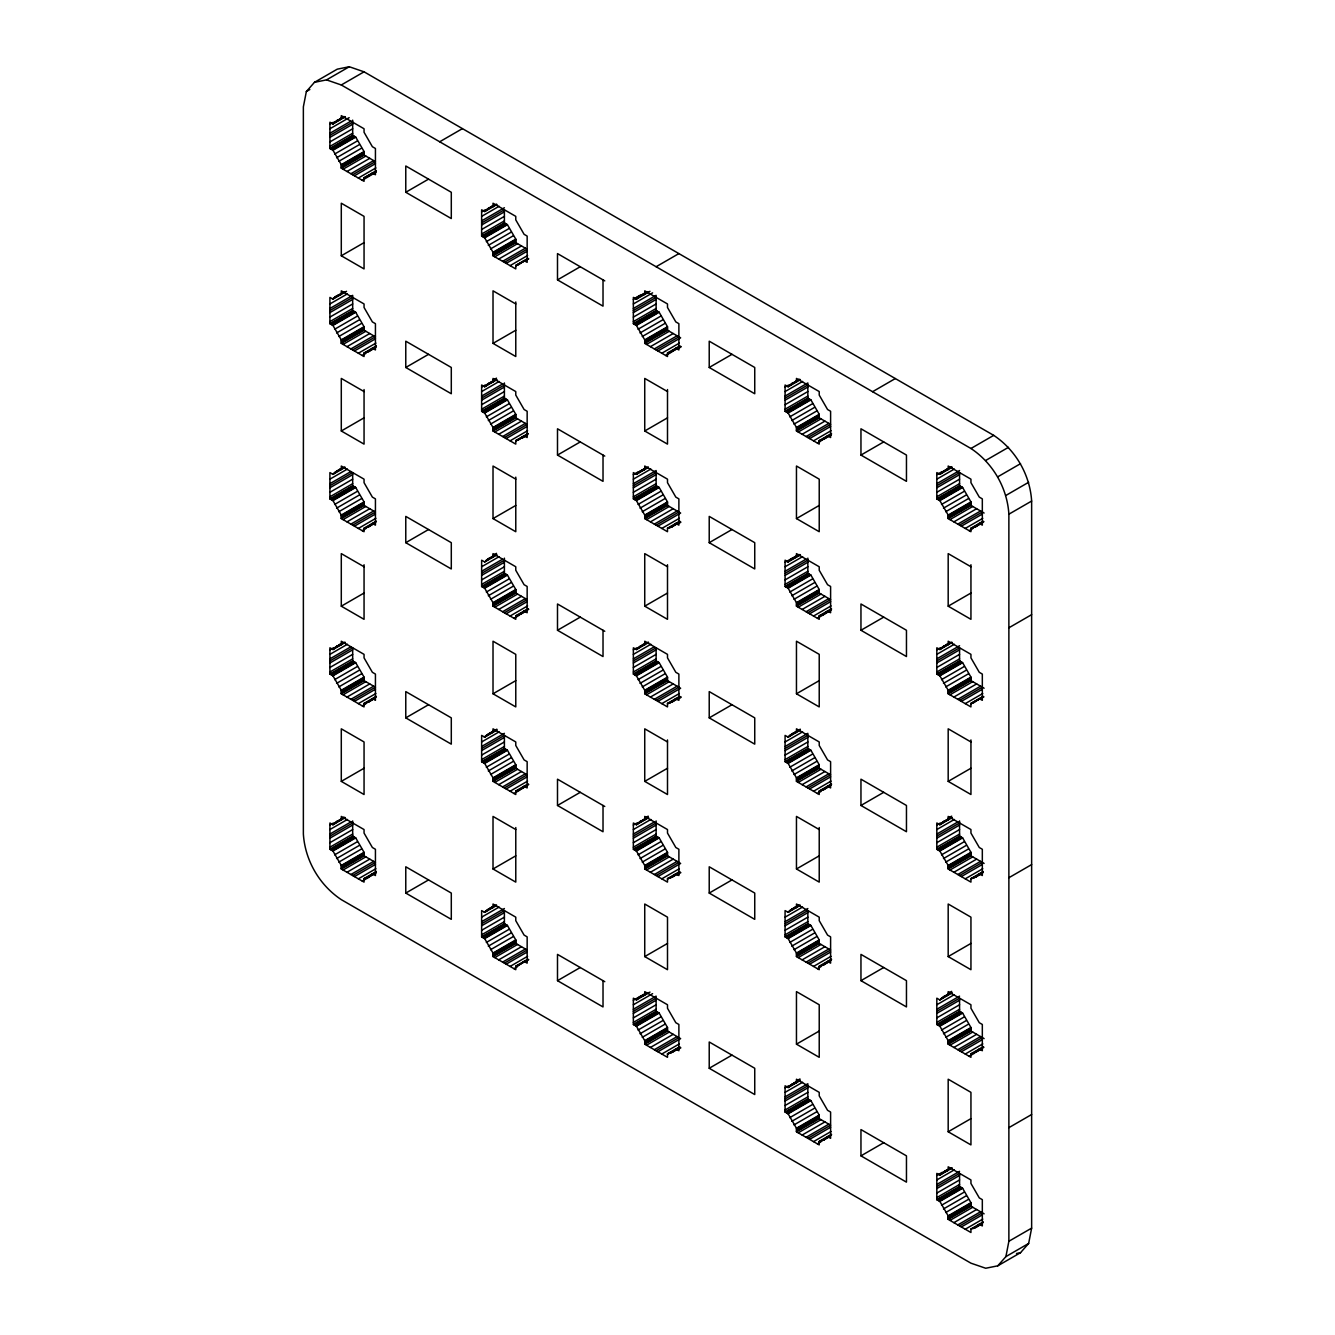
<?xml version="1.0" encoding="UTF-8"?>
<svg xmlns="http://www.w3.org/2000/svg" width="1335" height="1335" viewBox="0 0 1335 1335"><rect width="100%" height="100%" fill="white"/><g stroke="black" fill="none" stroke-linecap="round" stroke-linejoin="round"><path stroke-width="1.5" d="M306.349 91.548L303.362 106.867L303.362 833.941C304.997 860.241 319.349 885.072 341.293 899.64L970.946 1263.177L985.714 1268.25L997.762 1265.83L1020.524 1252.681L1028.651 1243.452L1031.638 1228.133L1031.638 501.059C1030.003 474.759 1015.651 449.928 993.707 435.36L364.054 71.823L349.286 66.75L337.238 69.17L314.476 82.319L306.349 91.548L309.837 89.528M997.762 1265.83L1005.906 1256.602L1008.876 1241.266L1008.876 514.192C1007.241 487.909 992.906 463.061 970.946 448.493L341.293 84.973L326.524 79.883L314.476 82.319M376.303 170.73L364.054 177.805L364.054 181.326L341.293 168.193L341.293 164.672L332.966 150.238L329.912 148.485L329.912 122.203L332.966 123.955L343.579 116.562M332.966 299.157L336.587 295.803L341.293 294.351L341.293 290.83L364.054 303.963L364.054 307.484L372.382 321.919L375.435 323.671L375.435 349.954L372.382 348.201L368.76 351.556L364.054 353.007L364.054 356.528L341.293 343.379L341.293 339.874L332.966 325.44L329.912 323.671L329.912 297.405L332.966 299.157L346.549 291.314M528.026 258.339L515.777 265.415L515.777 268.919L493.015 255.786L493.015 252.265L484.688 237.83L481.635 236.078L481.635 209.795L484.688 211.547L491.797 206.191M376.303 521.134L364.054 528.209L364.054 531.731L341.293 518.581L341.293 515.06L332.966 500.625L329.912 498.873L329.912 472.59L332.966 474.359L340.075 468.986M528.026 433.525L515.777 440.6L515.777 444.121L493.015 430.988L493.015 427.467L484.688 413.032L481.635 411.28L481.635 384.997L484.688 386.749L495.302 379.357M636.411 299.157L640.032 295.803L644.738 294.334L644.738 290.83L667.5 303.963L667.5 307.484L675.827 321.919L678.881 323.671L678.881 349.954L675.827 348.201L672.206 351.539L667.5 353.007L667.5 356.528L644.738 343.379L644.738 339.874L636.411 325.44L633.357 323.671L633.357 297.388L636.411 299.157L649.995 291.314M376.303 696.336L364.054 703.411L364.054 706.916L341.293 693.783L341.293 690.262L332.966 675.827L329.912 674.075L329.912 647.792L332.966 649.544L340.075 644.171M528.026 608.727L515.777 615.802L515.777 619.323L493.015 606.173L493.015 602.669L484.688 588.234L481.635 586.466L481.635 560.199L484.688 561.952L493.549 555.56M679.749 521.134L667.5 528.209L667.5 531.714L644.738 518.581L644.738 515.06L636.411 500.625L633.357 498.873L633.357 472.59L636.411 474.359L645.289 467.968M376.303 871.521L364.054 878.597L364.054 882.118L341.293 868.985L341.293 865.464L332.966 851.029L329.912 849.277L329.912 822.994L332.966 824.746L343.579 817.354M831.471 433.525L819.223 440.6L819.223 444.121L796.461 430.988L796.461 427.467L788.134 413.032L785.08 411.28L785.08 384.997L788.134 386.749L798.764 379.357M528.026 783.929L515.777 791.004L515.777 794.525L493.015 781.375L493.015 777.854L484.688 763.436L481.635 761.668L481.635 735.385L484.688 737.154L493.549 730.762M679.749 696.319L667.5 703.395L667.5 706.916L644.738 693.783L644.738 690.262L636.411 675.827L633.357 674.075L633.357 647.792L636.411 649.544L643.537 644.171M788.134 561.952L791.755 558.597L796.461 557.129L796.461 553.625L819.223 566.758L819.223 570.279L827.567 584.713L830.604 586.466L830.604 612.748L827.567 610.996L823.945 614.334L819.223 615.802L819.223 619.323L796.461 606.173L796.461 602.669L788.134 588.234L785.08 586.466L785.08 560.183L788.134 561.952L800.383 554.876M528.026 959.131L515.777 966.206L515.777 969.711L493.015 956.578L493.015 953.057L484.688 938.622L481.635 936.87L481.635 910.587L484.688 912.339L491.797 906.982M983.211 521.134L970.946 528.209L970.946 531.714L948.184 518.581L948.184 515.06L939.857 500.625L936.82 498.873L936.82 472.59L939.857 474.342L946.982 468.969M679.749 871.521L667.5 878.597L667.5 882.118L644.738 868.985L644.738 865.464L636.411 851.029L633.357 849.26L633.357 822.994L636.411 824.746L647.024 817.354M831.471 783.929L819.223 791.004L819.223 794.509L796.461 781.375L796.461 777.854L788.134 763.42L785.08 761.668L785.08 735.385L788.134 737.154L798.764 729.744M983.211 696.319L970.946 703.395L970.946 706.916L948.184 693.783L948.184 690.262L939.857 675.827L936.82 674.075L936.82 647.792L939.857 649.544L946.982 644.171M636.411 999.948L640.032 996.594L644.738 995.126L644.738 991.621L667.5 1004.754L667.5 1008.275L675.827 1022.71L678.881 1024.462L678.881 1050.745L675.827 1048.993L672.206 1052.33L667.5 1053.799L667.5 1057.32L644.738 1044.17L644.738 1040.666L636.411 1026.231L633.357 1024.462L633.357 998.179L636.411 999.948L649.995 992.105M831.471 959.131L819.223 966.19L819.223 969.711L796.461 956.578L796.461 953.057L788.134 938.622L785.08 936.87L785.08 910.587L788.134 912.339L795.26 906.966M983.211 871.521L970.946 878.597L970.946 882.118L948.184 868.968L948.184 865.464L939.857 851.029L936.82 849.26L936.82 822.977L939.857 824.746L950.487 817.354M831.471 1134.316L819.223 1141.392L819.223 1144.913L796.461 1131.78L796.461 1128.259L788.134 1113.824L785.08 1112.055L785.08 1085.789L788.134 1087.541L795.26 1082.168M983.211 1046.723L970.946 1053.799L970.946 1057.32L948.184 1044.17L948.184 1040.649L939.857 1026.215L936.82 1024.462L936.82 998.179L939.857 999.948L948.734 993.557M983.211 1221.926L970.946 1228.984L970.946 1232.505L948.184 1219.372L948.184 1215.851L939.857 1201.417L936.82 1199.664L936.82 1173.382L939.857 1175.134L946.982 1169.76M364.054 528.209L368.76 526.741L372.382 523.403L375.435 525.156L375.435 498.873L372.382 497.121L364.054 482.686L364.054 479.165L341.293 466.032L341.293 469.536L336.587 471.005M364.054 703.411L368.76 701.943L372.382 698.589L375.435 700.358L375.435 674.075L372.382 672.306L364.054 657.871L364.054 654.367L341.293 641.217L341.293 644.738L336.587 646.207M515.777 615.802L520.483 614.35L524.104 610.996L527.158 612.748L527.158 586.466L524.104 584.713L515.777 570.279L515.777 566.758L493.015 553.625L493.015 557.146L488.31 558.597M667.5 528.209L672.206 526.741L675.827 523.387L678.881 525.156L678.881 498.873L675.827 497.121L667.5 482.686L667.5 479.165L644.738 466.015L644.738 469.536L640.032 471.005M819.223 440.6L823.945 439.148L827.567 435.794L830.604 437.546L830.604 411.263L827.567 409.511L819.223 395.077L819.223 391.555L796.461 378.422L796.461 381.943L791.755 383.395M364.054 878.597L368.76 877.145L372.382 873.791L375.435 875.543L375.435 849.277L372.382 847.508L364.054 833.073L364.054 829.552L341.293 816.419L341.293 819.94L336.587 821.392M515.777 791.004L520.483 789.536L524.104 786.198L527.158 787.95L527.158 761.668L524.104 759.915L515.777 745.481L515.777 741.96L493.015 728.827L493.015 732.331L488.31 733.799M667.5 703.395L672.206 701.943L675.827 698.589L678.881 700.341L678.881 674.075L675.827 672.306L667.5 657.871L667.5 654.367L644.738 641.217L644.738 644.738L640.032 646.19M970.946 528.209L975.668 526.741L979.289 523.387L982.326 525.156L982.326 498.873L979.289 497.104L970.946 482.669L970.946 479.165L948.184 466.015L948.184 469.536L943.478 471.005M667.5 878.597L672.206 877.145L675.827 873.791L678.881 875.543L678.881 849.26L675.827 847.508L667.5 833.073L667.5 829.552L644.738 816.419L644.738 819.94L640.032 821.392M819.223 791.004L823.945 789.536L827.567 786.182L830.604 787.95L830.604 761.668L827.567 759.915L819.223 745.481L819.223 741.96L796.461 728.81L796.461 732.331L791.755 733.799M819.223 966.19L823.945 964.738L827.567 961.384L830.604 963.152L830.604 936.87L827.567 935.101L819.223 920.666L819.223 917.162L796.461 904.012L796.461 907.533L791.755 908.985M970.946 878.597L975.668 877.128L979.289 873.791L982.326 875.543L982.326 849.26L979.289 847.508L970.946 833.073L970.946 829.552L948.184 816.419L948.184 819.94L943.478 821.392M819.223 1141.392L823.945 1139.94L827.567 1136.586L830.604 1138.338L830.604 1112.055L827.567 1110.303L819.223 1095.868L819.223 1092.347L796.461 1079.214L796.461 1082.735L791.755 1084.187M970.946 1053.799L975.668 1052.33L979.289 1048.976L982.326 1050.745L982.326 1024.462L979.289 1022.71L970.946 1008.275L970.946 1004.754L948.184 991.621L948.184 995.126L943.478 996.594M970.946 1228.984L975.668 1227.533L979.289 1224.178L982.326 1225.947L982.326 1199.664L979.289 1197.896L970.946 1183.461L970.946 1179.956L948.184 1166.807L948.184 1170.328L943.478 1171.796M326.524 79.883L349.286 66.75M341.293 84.973L364.054 71.823M329.912 124.255L333.416 122.236M334.618 122.052L344.063 116.596M332.482 123.688L344.797 116.579M332.966 123.955L345.214 116.879M329.912 128.777L349.169 117.647M329.912 133.283L350.921 121.151M329.912 135.336L352.674 122.203M329.912 137.388L352.674 124.255M329.912 141.911L352.674 128.777M329.912 146.433L352.674 133.283M329.912 148.485L352.674 135.336L355.711 137.105L364.054 151.539L364.054 155.044L341.293 168.193M330.396 148.752L353.141 135.619M331.43 149.353L354.192 136.22M332.482 149.971L355.243 136.821M332.966 150.238L355.711 137.105M334.618 154.059L357.38 140.926M336.587 157.764L359.332 144.631M338.806 161.318L361.568 148.185M341.293 164.672L364.054 151.539M341.293 165.223L364.054 152.09M341.293 166.424L364.054 153.291M341.293 167.643L364.054 154.493M343.062 169.211L365.823 156.078M346.983 171.481L369.745 158.331M350.888 173.734L373.65 160.6M352.674 174.751L375.435 161.618L364.054 155.044M354.442 175.786L375.452 163.654M358.364 178.039L375.869 167.943M364.054 178.356L376.353 171.247M364.054 177.805L375.969 171.865M362.269 180.308L375.769 172.315M439.682 141.777L462.427 128.627M405.773 192.273L451.297 218.556L451.297 192.273L405.773 165.991L405.773 192.273L428.535 179.14M341.293 255.786L364.054 268.919L364.054 216.37L341.293 203.22L341.293 255.786L364.054 242.653M481.635 211.848L485.139 209.829M334.618 297.254L344.063 291.798M486.34 209.645L495.101 204.605M332.482 298.873L344.797 291.781M484.205 211.28L496.52 204.172M484.688 211.547L496.937 204.489M329.912 303.963L347.417 293.867M481.635 216.37L499.14 206.257M329.912 308.485L352.674 295.352L352.674 310.538L329.912 323.671M481.635 220.876L504.396 207.743M329.912 310.538L352.674 297.405M481.635 222.945L504.396 209.795L504.396 222.945L481.635 236.078M329.912 312.59L352.674 299.457M481.635 224.998L504.396 211.848M329.912 317.113L352.674 303.963M481.635 229.503L504.396 216.37M329.912 321.618L352.674 308.485M481.635 234.026L504.396 220.892M330.396 323.954L353.141 310.805M482.119 236.345L504.864 223.212M331.43 324.555L354.192 311.422M483.153 236.963L505.915 223.813M332.482 325.156L355.243 312.023M484.205 237.563L506.966 224.413M332.966 325.44L355.711 312.29L364.054 326.725L364.054 330.246L341.293 343.379M484.688 237.83L507.433 224.697L515.777 239.132L515.777 242.653L493.015 255.786M334.618 329.261L357.38 316.111M486.34 241.652L509.102 228.519M336.587 332.966L359.332 319.833M488.31 245.373L511.055 232.223M338.806 336.52L361.568 323.387M490.546 248.927L513.291 235.778M341.293 339.874L364.054 326.725M493.015 252.265L515.777 239.132M341.293 340.425L364.054 327.275M493.015 252.816L515.777 239.683M341.293 341.626L364.054 328.493M493.015 254.034L515.777 240.884M341.293 342.845L364.054 329.695M493.015 255.235L515.777 242.102M343.062 344.413L365.823 331.28M494.801 256.821L517.546 243.671M346.983 346.666L369.745 333.533M498.706 259.073L521.468 245.94M350.888 348.936L373.65 335.786M502.611 261.326L525.373 248.193M352.674 349.954L375.435 336.82L364.054 330.246M504.396 262.361L527.158 249.211L515.777 242.653M354.442 350.988L375.452 338.856M506.182 263.379L527.175 251.247M358.364 353.241L375.869 343.128M510.087 265.648L527.592 255.536M364.054 353.007L376.303 345.932M364.054 353.558L376.353 346.449M515.777 265.965L528.093 258.856M366.524 352.523L375.969 347.067M515.777 265.415L528.76 258.856M368.76 351.556L372.265 349.52M362.269 355.494L365.773 353.475M405.773 367.475L451.297 393.758L451.297 367.475L405.773 341.193L405.773 367.475L428.535 354.342M604.772 280.884L557.496 253.6L557.496 279.883L580.258 266.733M364.054 391.572L341.293 378.422L341.293 430.988L364.054 417.838M515.777 303.963L493.015 290.83L493.015 343.379L515.777 330.246M656.119 266.733L678.881 253.6M493.015 380.191L496.52 378.155M634.893 298.272L640.133 295.235M481.635 387.05L485.139 385.031M633.357 299.44L645.289 292.765M334.618 472.457L342.311 468.001M486.34 384.847L495.786 379.39M638.063 297.254L645.072 293.199M332.482 474.075L344.797 466.966M484.205 386.482L496.52 379.374M635.927 298.873L648.243 291.764M332.966 474.359L344.797 467.517M484.688 386.749L496.937 379.674M329.912 479.165L347.417 469.052M481.635 391.572L499.14 381.46M633.357 303.963L652.615 292.849M329.912 483.687L350.921 471.555M481.635 396.078L502.644 383.946M633.357 308.485L656.119 295.335L656.119 310.538L633.357 323.671M329.912 485.74L352.674 472.59L352.674 485.74L329.912 498.873M481.635 398.13L504.396 384.997M633.357 310.538L656.119 297.388M329.912 487.792L352.674 474.643M481.635 400.183L504.396 387.05M633.357 312.59L656.119 299.44M329.912 492.298L352.674 479.165M481.635 404.705L504.396 391.572M633.357 317.113L656.119 303.963M329.912 496.82L352.674 483.687M481.635 409.228L504.396 396.078M633.357 321.618L656.119 308.485M481.635 411.28L504.396 398.13L507.433 399.899L515.777 414.334L515.777 417.838L493.015 430.988M330.396 499.156L353.141 486.007M482.119 411.547L504.864 398.414M633.841 323.954L656.603 310.805M331.43 499.757L354.192 486.608M483.153 412.148L505.915 399.015M634.893 324.555L657.638 311.422M332.482 500.358L355.243 487.225M484.205 412.765L506.966 399.616M635.927 325.156L658.689 312.023M332.966 500.625L355.711 487.492L364.054 501.927L364.054 505.448L341.293 518.581M484.688 413.032L507.433 399.899M636.411 325.44L659.173 312.29L667.5 326.725L667.5 330.246L644.738 343.379M334.618 504.446L357.38 491.313M486.34 416.854L509.102 403.721M638.063 329.244L660.825 316.111M336.587 508.168L359.332 495.018M488.31 420.558L511.055 407.425M640.032 332.966L662.794 319.833M338.806 511.722L361.568 498.589M490.546 424.113L513.291 410.98M642.269 336.52L665.014 323.387M341.293 515.06L364.054 501.927M493.015 427.467L515.777 414.334M644.738 339.874L667.5 326.725M341.293 515.61L364.054 502.477M493.015 428.018L515.777 414.885M644.738 340.408L667.5 327.275M341.293 516.829L364.054 503.679M493.015 429.219L515.777 416.086M644.738 341.626L667.5 328.493M341.293 518.03L364.054 504.897M493.015 430.437L515.777 417.288M644.738 342.828L667.5 329.695M343.062 519.615L365.823 506.466M494.801 432.006L517.546 418.873M646.524 344.413L669.286 331.264M346.983 521.868L369.745 508.735M498.706 434.276L521.468 421.126M650.429 346.666L673.19 333.533M350.888 524.121L373.65 510.988M502.611 436.528L525.373 423.395M654.35 348.919L677.095 335.786M352.674 525.156L375.435 512.023L364.054 505.448M504.396 437.546L527.158 424.413L515.777 417.838M656.119 349.954L678.881 336.82M354.442 526.174L375.452 514.058M506.182 438.581L527.175 426.449M657.905 350.988L680.65 337.838L667.5 330.246M358.364 528.443L375.869 518.33M510.087 440.834L527.592 430.738M661.81 353.241L679.315 343.128M667.5 353.007L679.749 345.932M364.054 528.76L376.353 521.651M515.777 441.151L528.093 434.042M667.5 353.558L679.815 346.449M366.524 527.726L375.285 522.669M515.777 440.6L527.008 435.06M669.986 352.523L680.483 346.449M362.269 530.696L365.773 528.677M368.76 526.741L372.265 524.722M522.235 438.13L527.492 435.11M665.714 355.494L670.971 352.457M672.206 351.539L680.967 346.499M677.362 349.069L680.85 347.05M405.773 542.678L451.297 568.96L451.297 542.678L405.773 516.395L405.773 542.678L428.535 529.528M604.772 456.086L557.496 428.785L557.496 455.068L580.258 441.935M709.219 367.475L754.742 393.758L754.742 367.475L709.219 341.193L709.219 367.475L731.981 354.326M364.054 566.758L341.293 553.625L341.293 606.19L364.054 593.04M515.777 479.165L493.015 466.032L493.015 518.581L515.777 505.448M667.5 391.555L644.738 378.422L644.738 430.988L667.5 417.838M493.015 555.377L496.52 553.358M329.912 649.845L333.416 647.825M633.357 474.643L638.614 471.605M785.08 387.05L788.584 385.031M334.618 647.642L343.379 642.602M486.34 560.049L495.786 554.592M638.063 472.44L645.773 468.001M789.786 384.847L799.248 379.39M332.482 649.277L344.797 642.168M485.957 560.667L496.52 554.576M635.927 474.075L648.243 466.966M787.65 386.482L799.965 379.374M332.966 649.544L345.214 642.469M484.688 561.952L496.937 554.876M636.411 474.359L648.243 467.517M788.134 386.749L800.383 379.674M329.912 654.367L347.417 644.254M481.635 566.758L499.14 556.662M633.357 479.165L650.863 469.052M785.08 391.555L802.585 381.46M329.912 658.873L350.921 646.757M481.635 571.28L502.644 559.148M633.357 483.687L656.119 470.537L656.119 485.74L633.357 498.873M785.08 396.078L807.842 382.945L807.842 398.13L785.08 411.28M329.912 660.925L352.674 647.792L352.674 660.925L329.912 674.075M481.635 573.332L504.396 560.199M633.357 485.74L656.119 472.59M785.08 398.13L807.842 384.997M329.912 662.978L352.674 649.845M481.635 575.385L504.396 562.252M633.357 487.792L656.119 474.643M785.08 400.183L807.842 387.05M329.912 667.5L352.674 654.367M481.635 579.907L504.396 566.758M633.357 492.298L656.119 479.165M785.08 404.705L807.842 391.555M329.912 672.022L352.674 658.873M481.635 584.413L504.396 571.28M633.357 496.82L656.119 483.687M785.08 409.211L807.842 396.078M481.635 586.466L504.396 573.332L507.433 575.085L515.777 589.519L515.777 593.04L493.015 606.173M330.396 674.342L353.141 661.209M482.119 586.749L504.864 573.616M633.841 499.14L656.603 486.007M785.564 411.547L808.326 398.414M331.43 674.959L354.192 661.81M483.153 587.35L505.915 574.217M634.893 499.757L657.638 486.608M786.615 412.148L809.36 399.015M332.482 675.56L355.243 662.41M484.205 587.951L506.966 574.818M635.927 500.358L658.689 487.225M787.65 412.749L810.412 399.616M332.966 675.827L355.711 662.694L364.054 677.129L364.054 680.65L341.293 693.783M484.688 588.234L507.433 575.085M636.411 500.625L659.173 487.492L667.5 501.927L667.5 505.448L644.738 518.581M788.134 413.032L810.896 399.899L819.223 414.317L819.223 417.838L796.461 430.988M334.618 679.648L357.38 666.515M486.34 592.056L509.102 578.906M638.063 504.446L660.825 491.313M789.786 416.854L812.548 403.704M336.587 683.37L359.332 670.22M488.31 595.76L511.055 582.627M640.032 508.168L662.794 495.018M791.755 420.558L814.517 407.425M338.806 686.924L361.568 673.774M490.546 599.315L513.291 586.182M642.269 511.722L665.014 498.572M793.991 424.113L816.753 410.98M341.293 690.262L364.054 677.129M493.015 602.669L515.777 589.519M644.738 515.06L667.5 501.927M796.461 427.467L819.223 414.317M341.293 690.812L364.054 677.679M493.015 603.22L515.777 590.07M644.738 515.61L667.5 502.477M796.461 428.018L819.223 414.868M341.293 692.031L364.054 678.881M493.015 604.421L515.777 591.288M644.738 516.829L667.5 503.679M796.461 429.219L819.223 416.086M341.293 693.232L364.054 680.099M493.015 605.639L515.777 592.49M644.738 518.03L667.5 504.897M796.461 430.437L819.223 417.288M343.062 694.801L365.823 681.668M494.801 607.208L517.546 594.075M646.524 519.615L669.286 506.466M798.247 432.006L821.008 418.873M872.573 391.706L895.318 378.556M346.983 697.07L369.745 683.92M498.706 609.461L521.468 596.328M650.429 521.868L673.19 508.735M802.151 434.259L824.913 421.126M350.888 699.323L373.65 686.19M502.611 611.73L525.373 598.581M654.35 524.121L677.095 510.988M806.073 436.528L828.818 423.379M352.674 700.358L375.435 687.208L364.054 680.65M504.396 612.748L527.158 599.615L515.777 593.04M656.119 525.156L678.881 512.006M807.842 437.546L830.604 424.413L819.223 417.838M354.442 701.376L375.452 689.244M506.182 613.783L527.175 601.651M657.905 526.174L680.65 513.04L667.5 505.448M809.627 438.581L830.637 426.449M358.364 703.628L375.869 693.533M510.087 616.036L527.592 605.923M661.81 528.443L679.315 518.33M813.532 440.834L831.038 430.721M364.054 703.962L376.353 696.853M515.777 616.353L528.093 609.244M669.252 527.742L679.815 521.651M819.223 441.151L831.538 434.042M366.524 702.911L375.285 697.871M518.247 615.318L528.76 609.261M669.986 527.726L680.483 521.651M821.709 440.116L831.154 434.659M368.76 701.943L372.265 699.924M520.483 614.35L525.74 611.313M672.206 526.741L675.71 524.722M823.945 439.148L830.937 435.093M362.269 705.898L365.773 703.879M513.992 618.289L519.248 615.268M817.454 443.086L820.942 441.067M677.362 524.271L680.85 522.252M405.773 717.863L451.297 744.146L451.297 717.863L405.773 691.597L405.773 717.863L428.535 704.73M604.772 631.288L557.496 603.987L557.496 630.27L580.258 617.137M709.219 542.678L754.742 568.944L754.742 542.678L709.219 516.395L709.219 542.678L731.981 529.528M860.958 455.068L906.465 481.351L906.465 455.068L860.958 428.785L860.958 455.068L883.703 441.935M341.293 781.375L364.054 794.525L364.054 741.96L341.293 728.827L341.293 781.375L364.054 768.242M493.015 693.783L515.777 706.916L515.777 654.367L493.015 641.217L493.015 693.783L515.777 680.65M667.5 566.758L644.738 553.625L644.738 606.173L667.5 593.04M796.461 518.581L819.223 531.714L819.223 479.165L796.461 466.015L796.461 518.581L819.223 505.448M970.946 448.493L993.707 435.36M329.912 825.047L333.416 823.027M633.357 649.845L636.862 647.825M785.08 562.235L798.764 554.559M936.82 474.643L942.059 471.605M334.618 822.844L344.063 817.387M486.34 735.251L496.854 729.177M638.063 647.642L646.824 642.586M789.786 560.049L799.248 554.592M941.525 472.44L950.971 466.983M332.482 824.479L344.797 817.37M484.205 736.87L496.52 729.761M635.927 649.277L648.243 642.168M787.65 561.668L799.965 554.559M939.389 474.075L951.688 466.966M332.966 824.746L345.214 817.671M484.688 737.154L496.937 730.078M636.411 649.544L648.66 642.469M939.857 474.342L952.105 467.267M329.912 829.552L347.417 819.456M481.635 741.96L499.14 731.847M633.357 654.367L650.863 644.254M785.08 566.758L802.585 556.645M936.82 479.165L954.325 469.052M329.912 834.075L350.921 821.943M481.635 746.482L504.396 733.332M633.357 658.873L654.367 646.741M785.08 571.28L806.09 559.148M936.82 483.67L959.565 470.537M329.912 836.127L352.674 822.994M481.635 748.534L504.396 735.385L504.396 748.534L481.635 761.668M633.357 660.925L656.119 647.792L656.119 660.925L633.357 674.075M785.08 573.332L807.842 560.183M936.82 485.723L959.565 472.59L959.565 485.723L936.82 498.873M329.912 838.18L352.674 825.047M481.635 750.587L504.396 737.437M633.357 662.978L656.119 649.845M785.08 575.385L807.842 562.252M936.82 487.776L959.565 474.643M985.714 460.458L1008.476 447.325M329.912 842.702L352.674 829.569M481.635 755.093L504.396 741.96M633.357 667.5L656.119 654.367M785.08 579.907L807.842 566.758M936.82 492.298L959.565 479.165M329.912 847.224L352.674 834.075M481.635 759.615L504.396 746.482M633.357 672.022L656.119 658.873M785.08 584.413L807.842 571.28M936.82 496.82L959.565 483.67M329.912 849.277L352.674 836.127L355.711 837.896L364.054 852.331L364.054 855.835L341.293 868.985M785.08 586.466L807.842 573.332L810.896 575.085L819.223 589.519L819.223 593.04L796.461 606.173M330.396 849.544L353.141 836.411M482.119 761.951L504.864 748.802M633.841 674.342L656.603 661.209M785.564 586.749L808.326 573.599M937.287 499.14L960.049 486.007M331.43 850.145L354.192 837.012M483.153 762.552L505.915 749.402M634.893 674.943L657.638 661.81M786.615 587.35L809.36 574.217M938.338 499.741L961.1 486.608M332.482 850.745L355.243 837.612M484.205 763.153L506.966 750.02M635.927 675.56L658.689 662.41M787.65 587.951L810.412 574.818M939.389 500.358L962.134 487.208M332.966 851.029L355.711 837.896M484.688 763.436L507.433 750.287L515.777 764.721L515.777 768.242L493.015 781.375M636.411 675.827L659.173 662.694L667.5 677.129L667.5 680.633L644.738 693.783M788.134 588.234L810.896 575.085M939.857 500.625L962.618 487.492L970.946 501.927L970.946 505.448L948.184 518.581M334.618 854.851L357.38 841.717M486.34 767.241L509.102 754.108M638.063 679.648L660.825 666.515M789.786 592.056L812.548 578.906M941.525 504.446L964.271 491.313M336.587 858.555L359.332 845.422M488.31 770.962L511.055 757.829M640.032 683.353L662.794 670.22M791.755 595.76L814.517 582.627M943.478 508.168L966.24 495.018M997.762 476.812L1020.524 463.679M338.806 862.11L361.568 848.977M490.546 774.517L513.291 761.384M642.269 686.908L665.014 673.774M793.991 599.315L816.753 586.182M945.714 511.722L968.476 498.572M341.293 865.464L364.054 852.331M493.015 777.854L515.777 764.721M644.738 690.262L667.5 677.129M796.461 602.669L819.223 589.519M948.184 515.06L970.946 501.927M341.293 866.014L364.054 852.865M493.015 778.405L515.777 765.272M644.738 690.812L667.5 677.679M796.461 603.22L819.223 590.07M948.184 515.61L970.946 502.477M341.293 867.216L364.054 854.083M493.015 779.623L515.777 766.49M644.738 692.014L667.5 678.881M796.461 604.421L819.223 591.288M948.184 516.829L970.946 503.679M341.293 868.434L364.054 855.284M493.015 780.825L515.777 767.692M644.738 693.232L667.5 680.099M796.461 605.623L819.223 592.49M948.184 518.03L970.946 504.897M343.062 870.003L365.823 856.87M494.801 782.41L517.546 769.26M646.524 694.801L669.286 681.668M798.247 607.208L821.008 594.075M949.969 519.599L972.731 506.466M953.874 521.868L976.636 508.718M346.983 872.272L369.745 859.123M498.706 784.663L521.468 771.53M650.429 697.07L673.19 683.92M802.151 609.461L824.913 596.328M1005.906 495.435L1028.651 482.285M350.888 874.525L373.65 861.392M502.611 786.916L525.373 773.783M654.35 699.323L677.095 686.19M806.073 611.73L828.818 598.581M957.796 524.121L980.558 510.988M352.674 875.543L375.435 862.41L364.054 855.835M504.396 787.95L527.158 774.817L515.777 768.242M656.119 700.341L678.881 687.208M807.842 612.748L830.604 599.615L819.223 593.04M959.565 525.156L982.326 512.006M354.442 876.578L375.452 864.446M506.182 788.968L527.175 776.853M657.905 701.376L680.65 688.243L667.5 680.633M809.627 613.783L830.637 601.651M961.35 526.174L982.36 514.042M358.364 878.83L375.869 868.735M510.087 791.238L527.592 781.125M661.81 703.628L679.315 693.533M813.532 616.036L831.038 605.923M965.255 528.426L982.76 518.33M819.223 615.802L831.471 608.727M364.054 879.148L376.353 872.039M517.529 790.537L528.093 784.446M667.5 703.945L679.815 696.837M819.223 616.353L831.538 609.244M970.946 528.743L983.261 521.651M366.524 878.113L375.969 872.656M518.247 790.52L528.76 784.446M669.986 702.911L680.483 696.853M821.709 615.318L831.154 609.861M973.432 527.709L983.928 521.651M368.76 877.145L375.769 873.107M513.992 793.491L519.248 790.453M520.483 789.536L523.987 787.516M672.206 701.943L680.967 696.887M817.454 618.289L829.185 611.313M969.177 530.696L972.681 528.677M975.668 526.741L982.66 522.703M362.269 881.1L369.278 877.045M677.362 699.473L680.85 697.454M1008.876 514.192L1031.638 501.059M405.773 893.065L451.297 919.348L451.297 893.065L405.773 866.782L405.773 893.065L428.535 879.932M604.772 806.473L557.496 779.189L557.496 805.472L580.258 792.322M709.219 717.863L754.742 744.146L754.742 717.863L709.219 691.597L709.219 717.863L731.981 704.73M860.958 630.27L906.465 656.553L906.465 630.27L860.958 603.987L860.958 630.27L883.703 617.137M515.777 829.552L493.015 816.419L493.015 868.985L515.777 855.835M667.5 741.96L644.738 728.827L644.738 781.375L667.5 768.242M796.461 693.783L819.223 706.916L819.223 654.35L796.461 641.217L796.461 693.783L819.223 680.633M970.946 566.758L948.184 553.625L948.184 606.173L970.946 593.04M644.738 818.171L648.243 816.152M633.357 825.047L636.862 823.027M936.82 649.845L940.307 647.825M486.34 910.437L495.101 905.397M638.063 822.844L647.508 817.387M789.786 735.235L800.299 729.177M941.525 647.642L950.27 642.586M484.205 912.072L496.52 904.963M635.927 824.479L648.243 817.37M787.65 736.87L799.965 729.761M939.389 649.277L951.688 642.168M484.688 912.339L496.52 905.514M636.411 824.746L648.66 817.671M788.134 737.154L800.383 730.078M939.857 649.544L952.105 642.469M481.635 917.162L499.14 907.049M633.357 829.552L650.863 819.456M785.08 741.96L802.585 731.847M936.82 654.35L954.325 644.254M481.635 921.667L504.396 908.534M633.357 834.075L654.367 821.943M785.08 746.482L807.842 733.332L807.842 748.534L785.08 761.668M936.82 658.873L959.565 645.739M481.635 923.72L504.396 910.587L504.396 923.737L481.635 936.87M633.357 836.127L656.119 822.994M785.08 748.534L807.842 735.385M936.82 660.925L959.565 647.792L959.565 660.925L936.82 674.075M481.635 925.789L504.396 912.639M633.357 838.18L656.119 825.047M785.08 750.587L807.842 737.437M936.82 662.978L959.565 649.845M481.635 930.295L504.396 917.162M633.357 842.702L656.119 829.552M785.08 755.093L807.842 741.96M936.82 667.5L959.565 654.35M1008.876 627.8L1031.638 614.667M481.635 934.817L504.396 921.667M633.357 847.208L656.119 834.075M785.08 759.615L807.842 746.482M936.82 672.022L959.565 658.873M633.357 849.26L656.119 836.127L659.173 837.879L667.5 852.314L667.5 855.835L644.738 868.985M482.119 937.137L504.864 924.004M633.841 849.544L656.603 836.411M785.564 761.935L808.326 748.802M937.287 674.342L960.049 661.209M483.153 937.754L505.915 924.604M634.893 850.145L657.638 837.012M786.615 762.552L809.36 749.402M938.338 674.943L961.1 661.81M484.205 938.355L506.966 925.205M635.927 850.745L658.689 837.612M787.65 763.153L810.412 750.02M939.389 675.543L962.134 662.41M484.688 938.622L507.433 925.489L515.777 939.923L515.777 943.444L493.015 956.578M636.411 851.029L659.173 837.879M788.134 763.42L810.896 750.287L819.223 764.721L819.223 768.242L796.461 781.375M939.857 675.827L962.618 662.694L970.946 677.129L970.946 680.633L948.184 693.783M486.34 942.443L509.102 929.31M638.063 854.851L660.825 841.701M789.786 767.241L812.548 754.108M941.525 679.648L964.271 666.499M488.31 946.165L511.055 933.015M640.032 858.555L662.794 845.422M791.755 770.962L814.517 757.813M943.478 683.353L966.24 670.22M490.546 949.719L513.291 936.569M642.269 862.11L665.014 848.977M793.991 774.517L816.753 761.367M945.714 686.908L968.476 673.774M493.015 953.057L515.777 939.923M644.738 865.464L667.5 852.314M796.461 777.854L819.223 764.721M948.184 690.262L970.946 677.129M493.015 953.607L515.777 940.474M644.738 866.014L667.5 852.865M796.461 778.405L819.223 765.272M948.184 690.812L970.946 677.663M493.015 954.825L515.777 941.676M644.738 867.216L667.5 854.083M796.461 779.623L819.223 766.474M948.184 692.014L970.946 678.881M493.015 956.027L515.777 942.894M644.738 868.434L667.5 855.284M796.461 780.825L819.223 767.692M948.184 693.232L970.946 680.082M494.801 957.596L517.546 944.462M646.524 870.003L669.286 856.87M798.247 782.41L821.008 769.26M949.969 694.801L972.731 681.668M498.706 959.865L521.468 946.715M650.429 872.256L673.19 859.123M802.151 784.663L824.913 771.53M953.874 697.054L976.636 683.92M502.611 962.118L525.373 948.985M654.35 874.525L677.095 861.375M806.073 786.916L828.818 773.783M957.796 699.323L980.558 686.173M656.119 875.543L678.881 862.41M807.842 787.95L830.604 774.801L819.223 768.242M959.565 700.341L982.326 687.208M504.396 963.152L527.158 950.003L515.777 943.444M506.182 964.17L527.175 952.039M657.905 876.578L680.65 863.428L667.5 855.835M809.627 788.968L830.637 776.853M961.35 701.376L982.36 689.244M510.087 966.44L527.592 956.327M661.81 878.83L679.315 868.718M813.532 791.238L831.038 781.125M965.255 703.628L982.76 693.533M515.777 966.757L528.093 959.648M667.5 879.148L679.815 872.039M819.223 791.555L831.538 784.446M970.946 703.945L983.261 696.837M515.777 966.206L528.76 959.648M669.986 878.113L678.731 873.057M821.709 790.52L831.154 785.063M970.946 703.395L983.928 696.853M672.206 877.145L679.215 873.09M823.945 789.536L827.433 787.516M513.992 968.693L517.496 966.673M817.454 793.491L820.942 791.471M677.362 874.675L680.85 872.639M604.772 981.676L557.496 954.391L557.496 980.674L580.258 967.525M709.219 893.065L754.742 919.348L754.742 893.065L709.219 866.782L709.219 893.065L731.981 879.932M860.958 805.472L906.465 831.738L906.465 805.472L860.958 779.189L860.958 805.472L883.703 792.322M644.738 956.578L667.5 969.711L667.5 917.162L644.738 904.012L644.738 956.578L667.5 943.444M819.223 829.552L796.461 816.419L796.461 868.968L819.223 855.835M970.946 741.96L948.184 728.81L948.184 781.375L970.946 768.242M948.184 818.171L951.688 816.152M633.357 1000.232L645.289 993.557M936.82 825.047L940.307 823.011M638.063 998.046L645.072 993.991M789.786 910.437L798.547 905.38M941.525 822.844L950.971 817.387M637.679 998.663L648.243 992.556M787.65 912.072L799.965 904.963M939.389 824.463L951.688 817.354M788.134 912.339L799.965 905.514M939.857 824.746L952.105 817.671M633.357 1004.754L652.615 993.641M785.08 917.162L802.585 907.049M936.82 829.552L954.325 819.456M633.357 1009.277L656.119 996.127L656.119 1011.329L633.357 1024.462M785.08 921.667L807.842 908.534M936.82 834.075L957.812 821.943M633.357 1011.329L656.119 998.179M785.08 923.72L807.842 910.587L807.842 923.72L785.08 936.87M936.82 836.127L959.565 822.994M633.357 1013.382L656.119 1000.232M785.08 925.772L807.842 912.639M936.82 838.18L959.565 825.047M633.357 1017.887L656.119 1004.754M785.08 930.295L807.842 917.162M936.82 842.702L959.565 829.552M633.357 1022.41L656.119 1009.277M785.08 934.817L807.842 921.667M936.82 847.208L959.565 834.075M936.82 849.26L959.565 836.127L962.618 837.879L970.946 852.314L970.946 855.835L948.184 868.968M633.841 1024.746L656.603 1011.596M785.564 937.137L808.326 924.004M937.287 849.544L960.049 836.394M634.893 1025.347L657.638 1012.214M786.615 937.737L809.36 924.604M938.338 850.145L961.1 837.012M635.927 1025.947L658.689 1012.814M787.65 938.355L810.412 925.205M939.389 850.745L962.134 837.612M636.411 1026.231L659.173 1013.081L667.5 1027.516L667.5 1031.037L644.738 1044.17M788.134 938.622L810.896 925.489L819.223 939.923L819.223 943.428L796.461 956.578M939.857 851.029L962.618 837.879M638.063 1030.036L660.825 1016.903M789.786 942.443L812.548 929.31M941.525 854.851L964.271 841.701M640.032 1033.757L662.794 1020.624M791.755 946.148L814.517 933.015M943.478 858.555L966.24 845.422M642.269 1037.312L665.014 1024.179M793.991 949.702L816.753 936.569M945.714 862.11L968.476 848.977M644.738 1040.666L667.5 1027.516M796.461 953.057L819.223 939.923M948.184 865.464L970.946 852.314M644.738 1041.2L667.5 1028.067M796.461 953.607L819.223 940.474M948.184 866.014L970.946 852.865M644.738 1042.418L667.5 1029.285M796.461 954.809L819.223 941.676M948.184 867.216L970.946 854.083M644.738 1043.62L667.5 1030.486M796.461 956.027L819.223 942.894M948.184 868.417L970.946 855.284M949.969 870.003L972.731 856.87M646.524 1045.205L669.286 1032.055M798.247 957.596L821.008 944.462M650.429 1047.458L673.19 1034.325M802.151 959.865L824.913 946.715M953.874 872.256L976.636 859.123M654.35 1049.71L677.095 1036.577M806.073 962.118L828.818 948.985M957.796 874.525L980.558 861.375M656.119 1050.745L678.881 1037.612M807.842 963.152L830.604 950.003L819.223 943.428M959.565 875.543L982.326 862.41M657.905 1051.763L680.65 1038.63L667.5 1031.037M809.627 964.17L830.637 952.039M961.35 876.578L982.36 864.446M661.81 1054.033L679.315 1043.92M813.532 966.423L831.038 956.327M965.255 878.83L982.76 868.718M667.5 1053.799L679.749 1046.723M667.5 1054.35L679.815 1047.241M819.223 966.74L831.538 959.631M970.946 879.148L983.261 872.039M669.986 1053.315L679.432 1047.858M821.709 965.706L830.453 960.666M973.432 878.113L982.176 873.057M672.206 1052.33L677.462 1049.31M823.945 964.738L829.185 961.701M975.668 877.128L982.66 873.09M677.362 1049.861L680.85 1047.841M817.454 968.693L820.942 966.673M1008.876 877.729L1031.638 864.596M709.219 1068.267L754.742 1094.55L754.742 1068.267L709.219 1041.984L709.219 1068.267L731.981 1055.117M860.958 980.658L906.465 1006.94L906.465 980.658L860.958 954.391L860.958 980.658L883.703 967.525M796.461 1044.17L819.223 1057.32L819.223 1004.754L796.461 991.621L796.461 1044.17L819.223 1031.037M948.184 956.578L970.946 969.711L970.946 917.162L948.184 904.012L948.184 956.578L970.946 943.428M796.461 1080.966L799.965 1078.947M948.184 993.373L951.688 991.354M785.08 1087.841L788.584 1085.822M789.786 1085.639L799.248 1080.182M941.525 998.046L950.971 992.589M787.65 1087.274L799.965 1080.165M941.125 998.663L951.688 992.556M788.134 1087.541L800.383 1080.466M939.857 999.948L952.105 992.873M785.08 1092.347L802.585 1082.251M936.82 1004.754L954.325 994.642M936.82 1009.277L959.565 996.127M785.08 1096.869L807.842 1083.736L807.842 1098.922L785.08 1112.055M785.08 1098.922L807.842 1085.789M936.82 1011.329L959.565 998.179L959.565 1011.329L936.82 1024.462M785.08 1100.975L807.842 1087.841M936.82 1013.382L959.565 1000.232M785.08 1105.497L807.842 1092.347M936.82 1017.887L959.565 1004.754M785.08 1110.002L807.842 1096.869M936.82 1022.41L959.565 1009.277M785.564 1112.339L808.326 1099.206M937.287 1024.729L960.049 1011.596M786.615 1112.939L809.36 1099.806M938.338 1025.347L961.1 1012.197M787.65 1113.54L810.412 1100.407M939.389 1025.947L962.134 1012.814M788.134 1113.824L810.896 1100.674L819.223 1115.109L819.223 1118.63L796.461 1131.78M939.857 1026.215L962.618 1013.081L970.946 1027.516L970.946 1031.037L948.184 1044.17M789.786 1117.645L812.548 1104.496M941.525 1030.036L964.271 1016.903M791.755 1121.35L814.517 1108.217M943.478 1033.757L966.24 1020.607M793.991 1124.904L816.753 1111.771M945.714 1037.312L968.476 1024.162M796.461 1128.259L819.223 1115.109M948.184 1040.649L970.946 1027.516M796.461 1128.809L819.223 1115.659M948.184 1041.2L970.946 1028.067M796.461 1130.011L819.223 1116.878M948.184 1042.418L970.946 1029.268M796.461 1131.229L819.223 1118.079M948.184 1043.62L970.946 1030.486M798.247 1132.798L821.008 1119.665M949.969 1045.205L972.731 1032.055M802.151 1135.05L824.913 1121.917M953.874 1047.458L976.636 1034.325M806.073 1137.32L828.818 1124.17M957.796 1049.71L980.558 1036.577M807.842 1138.338L830.604 1125.205L819.223 1118.63M959.565 1050.745L982.326 1037.595M809.627 1139.372L830.637 1127.241M961.35 1051.763L982.36 1039.648M813.532 1141.625L831.038 1131.513M965.255 1054.033L982.76 1043.92M819.223 1141.942L831.538 1134.833M970.946 1054.35L983.261 1047.241M821.709 1140.908L830.453 1135.851M973.432 1053.315L983.928 1047.241M823.945 1139.94L829.185 1136.903M975.668 1052.33L980.908 1049.31M817.454 1143.878L820.942 1141.859M969.177 1056.285L974.416 1053.248M860.958 1155.86L906.465 1182.142L906.465 1155.86L860.958 1129.577L860.958 1155.86L883.703 1142.727M948.184 1131.763L970.946 1144.913L970.946 1092.347L948.184 1079.214L948.184 1131.763L970.946 1118.63M1008.876 1127.658L1031.638 1114.525M936.82 1175.434L942.059 1172.397M941.525 1173.231L950.971 1167.775M939.389 1174.867L951.688 1167.758M939.857 1175.134L952.105 1168.058M936.82 1179.956L954.325 1169.844M936.82 1184.462L959.565 1171.329M936.82 1186.515L959.565 1173.382L959.565 1186.515L936.82 1199.664M936.82 1188.567L959.565 1175.434M936.82 1193.09L959.565 1179.956M936.82 1197.612L959.565 1184.462M937.287 1199.931L960.049 1186.798M938.338 1200.532L961.1 1187.399M939.389 1201.15L962.134 1188M939.857 1201.417L962.618 1188.284L970.946 1202.718L970.946 1206.239L948.184 1219.372M941.525 1205.238L964.271 1192.105M943.478 1208.959L966.24 1195.81M945.714 1212.514L968.476 1199.364M948.184 1215.851L970.946 1202.718M948.184 1216.402L970.946 1203.269M948.184 1217.603L970.946 1204.47M948.184 1218.822L970.946 1205.689M949.969 1220.39L972.731 1207.257M953.874 1222.66L976.636 1209.51M957.796 1224.913L980.558 1211.779M959.565 1225.947L982.326 1212.797M961.35 1226.965L982.36 1214.833M965.255 1229.218L982.76 1219.122M972.698 1228.534L983.261 1222.443M973.432 1228.5L981.125 1224.062M975.668 1227.533L979.156 1225.513M1008.876 1241.266L1031.638 1228.133M1005.906 1256.602L1028.651 1243.452M336.587 120.601L341.293 119.149L341.293 115.628L364.054 128.761L364.054 132.282L372.382 146.716L375.435 148.485L375.435 174.751L372.382 172.999L366.524 177.321M488.31 208.21L493.015 206.741L493.015 203.22L515.777 216.37L515.777 219.891L524.104 234.326L527.158 236.078L527.158 262.361L524.104 260.592L518.247 264.931M488.31 383.395L493.015 381.943L493.015 378.422L515.777 391.572L515.777 395.077L524.104 409.511L527.158 411.28L527.158 437.546L524.104 435.794L518.247 440.116M943.478 646.19L948.184 644.738L948.184 641.217L970.946 654.35L970.946 657.871L979.289 672.306L982.326 674.075L982.326 700.341L979.289 698.589L973.432 702.911M488.31 909.001L493.015 907.533L493.015 904.012L515.777 917.162L515.777 920.683L524.104 935.101L527.158 936.87L527.158 963.152L524.104 961.384L518.247 965.722M1016.502 1253.498L1020.524 1252.681M504.396 222.945L507.433 224.697M656.119 310.538L659.173 312.29M807.842 398.13L810.896 399.899M959.565 485.723L962.618 487.492M970.946 505.448L984.112 513.04M557.496 279.883L603.019 306.149L603.019 279.883M493.015 343.379L515.777 356.528L515.777 301.944M644.738 430.988L667.5 444.121L667.5 389.536M948.184 606.173L970.946 619.323L970.946 564.738M352.674 310.538L355.711 312.29M656.119 485.74L659.173 487.492M959.565 660.925L962.618 662.694M970.946 680.633L984.112 688.226M557.496 455.068L603.019 481.351L603.019 455.068M341.293 430.988L364.054 444.121L364.054 389.553M493.015 518.581L515.777 531.731L515.777 477.146M644.738 606.173L667.5 619.323L667.5 564.738M948.184 781.375L970.946 794.509L970.946 739.94M352.674 485.74L355.711 487.492M656.119 660.925L659.173 662.694M807.842 748.534L810.896 750.287M970.946 855.835L984.112 863.428M557.496 630.27L603.019 656.553L603.019 630.27M341.293 606.19L364.054 619.323L364.054 564.738M644.738 781.375L667.5 794.525L667.5 739.94M796.461 868.968L819.223 882.118L819.223 827.533M352.674 660.925L355.711 662.694M504.396 748.534L507.433 750.287M807.842 923.72L810.896 925.489M959.565 1011.329L962.618 1013.081M970.946 1031.037L984.112 1038.63M557.496 805.472L603.019 831.755L603.019 805.472M493.015 868.985L515.777 882.118L515.777 827.533M504.396 923.737L507.433 925.489M656.119 1011.329L659.173 1013.081M807.842 1098.922L810.896 1100.674M959.565 1186.515L962.618 1188.284M970.946 1206.239L984.112 1213.832M557.496 980.674L603.019 1006.94L603.019 980.674M959.565 820.925L959.565 836.127M807.842 558.13L807.842 573.332M656.119 820.942L656.119 836.127M504.396 382.945L504.396 398.13M504.396 558.147L504.396 573.332M352.674 120.15L352.674 135.336M352.674 820.942L352.674 836.127"/></g></svg>
